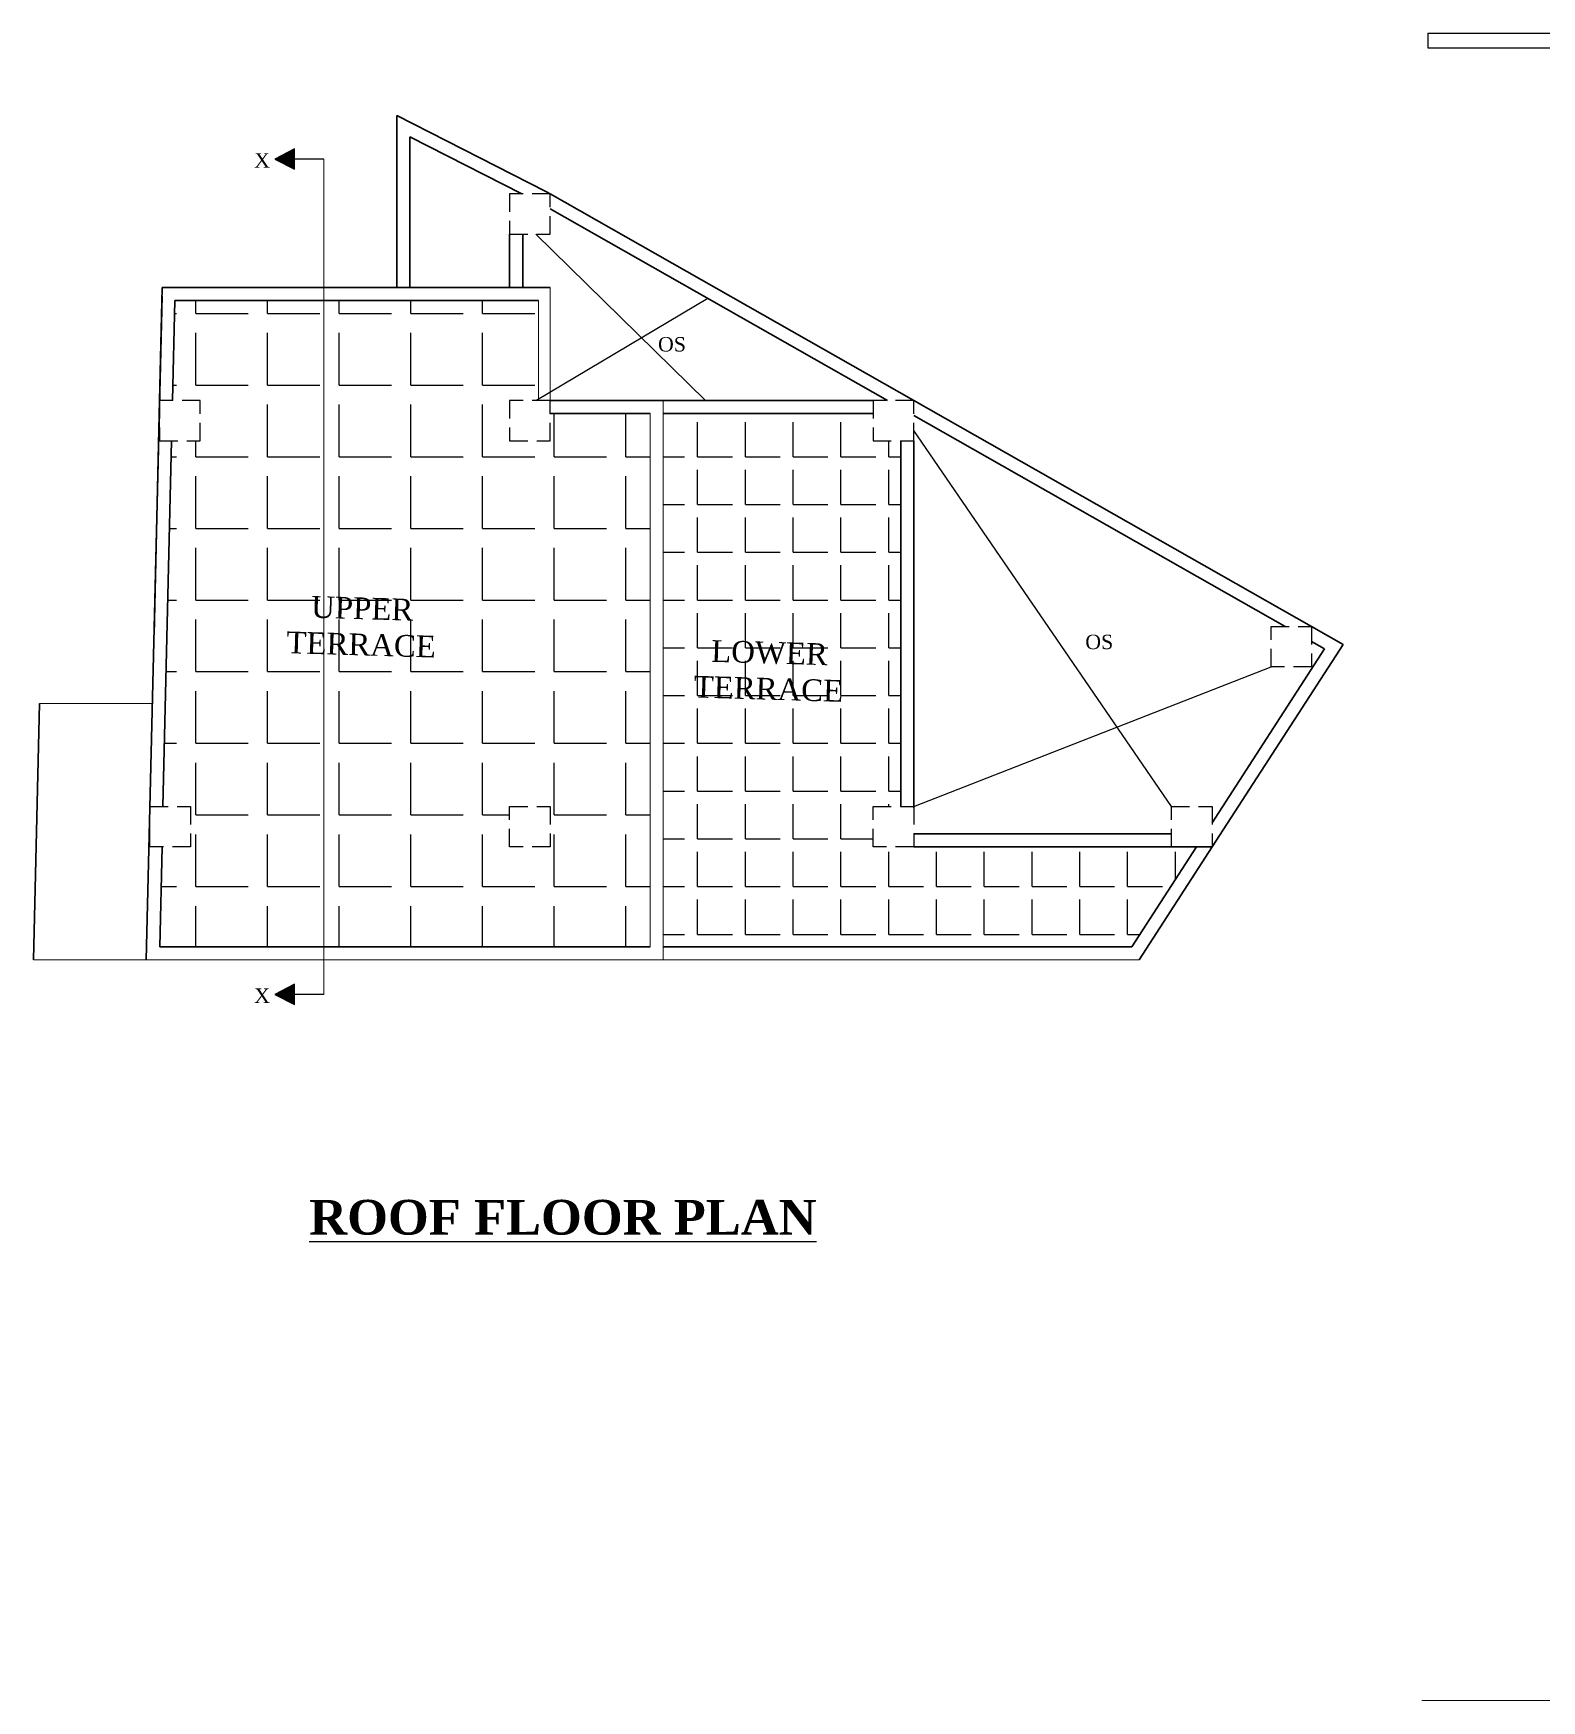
# Model space of a CAD drawing. Header units: inches. Extents: x 149946 to 166271, y -29520 to -26192.
# Drawn here: x 163915 to 164436, y -27394 to -26818 of the extents above; entities that cross this region are included whole.
import ezdxf

# ---------------------------------------------------------------- set-up
doc = ezdxf.new("R2010")
doc.units = ezdxf.units.IN
doc.header["$LTSCALE"] = 5
doc.header["$MEASUREMENT"] = 0
doc.linetypes.add('HIDDEN', pattern=[0.375, 0.25, -0.125])
doc.layers.add('A-WALL', color=7, linetype='Continuous', lineweight=9)
doc.layers.add('TEXT', color=6, linetype='Continuous')
doc.layers.add('WALL', color=7, linetype='Continuous')
doc.styles.add('ordinary', font='times.ttf')

msp = doc.modelspace()

# ---------------------------------------------------------------- hatches: boundary and pattern name
at = {"ltscale": 5}
for points in [[(164004.89, -26865.16), (164004.89, -26858.15), (163998, -26861.73)], [(164004.89, -27153.73), (164004.89, -27146.72), (163998, -27150.3)]]:
    msp.add_hatch(color=256, dxfattribs=at).paths.add_polyline_path(points)
at = {"layer": 'WALL', "linetype": 'ByBlock', "ltscale": 5, "true_color": 0xf8991e}
h = msp.add_hatch(dxfattribs=at)
h.set_pattern_fill('ANGLE', color=30, scale=90)
h.set_pattern_definition([(0, (24950.038, 161.506), (0, 24.75), [18, -6.75]), (90, (24950.038, 161.506), (-24.75, 2e-15), [18, -6.75])])
h.paths.add_polyline_path([(164127.64, -26949.52), (164093.14, -26949.52), (164093.14, -26959.02), (164079.14, -26959.02), (164079.14, -26945.02), (164088.14, -26945.02), (164089.14, -26944.43), (164089.14, -26910.52), (163963.57, -26910.52), (163962.75, -26945.02), (163972.25, -26945.02), (163972.25, -26959.02), (163962.42, -26959.02), (163959.43, -27085.3), (163968.93, -27085.3), (163968.93, -27099.3), (163959.1, -27099.3), (163958.28, -27133.8), (164127.64, -27133.8)])
h.paths.add_polyline_path([(164079.14, -27085.3), (164093.14, -27085.3), (164093.14, -27099.3), (164079.14, -27099.3)], flags=16)
h.paths.add_polyline_path([(164000.5, -27036.5), (164054.67, -27038.12), (164055.52, -27009.62), (164001.35, -27008)], flags=24)
h = msp.add_hatch(dxfattribs=at)
h.set_pattern_fill('ANGLE', color=30, scale=60)
h.set_pattern_definition([(0, (24950.038, 161.506), (0, 16.5), [12, -4.5]), (90, (24950.038, 161.506), (-16.5, 1e-15), [12, -4.5])])
h.paths.add_polyline_path([(164214.2, -26959.02), (164204.7, -26959.02), (164204.7, -26949.52), (164132.14, -26949.52), (164132.14, -27133.8), (164294.06, -27133.8), (164316.36, -27099.3), (164218.7, -27099.3), (164204.7, -27099.3), (164204.7, -27085.3), (164214.2, -27085.3)])
h.paths.add_polyline_path([(164141.14, -27051.81), (164195.32, -27053.43), (164196.17, -27024.92), (164141.99, -27023.31)], flags=24)

# ---------------------------------------------------------------- linework, layer by layer
at = {"ltscale": 5}
for p, q in [((164004.89, -26858.15, -72.71), (163998, -26861.73, -72.71)), ((164004.89, -26865.16, -72.71), (164004.89, -26858.15, -72.71)), ((163998, -26861.73, -72.71), (164004.89, -26865.16, -72.71)), ((164014.98, -26861.73, -72.71), (164004.89, -26861.73, -72.71)), ((164004.89, -27146.72, -72.71), (163998, -27150.3, -72.71)), ((164004.89, -27153.73, -72.71), (164004.89, -27146.72, -72.71)), ((163998, -27150.3, -72.71), (164004.89, -27153.73, -72.71)), ((164014.98, -27150.3, -72.71), (164004.89, -27150.3, -72.71))]:
    msp.add_line(p, q, dxfattribs=at)
at = {"layer": 'A-WALL', "lineweight": 30}
for p, q in [((164040.14, -26846.6, -72.71), (164040.14, -26906.02, -72.71)), ((164040.14, -26846.6, -72.71), (164091.66, -26872.8, -72.71)), ((164044.64, -26853.93, -72.71), (164044.64, -26906.02, -72.71)), ((164044.64, -26853.93, -72.71), (164083.38, -26873.64, -72.71)), ((164091.66, -26872.8, -72.71), (164093.14, -26873.64, -72.71)), ((164093.14, -26873.64, -72.71), (164218.7, -26945.02, -72.71)), ((164093.14, -26878.81, -72.71), (164209.6, -26945.02, -72.71)), ((164079.14, -26887.64, -72.71), (164079.14, -26906.02, -72.71)), ((164083.64, -26887.64, -72.71), (164083.64, -26906.02, -72.71)), ((163953.67, -27138.3, -72.71), (163959.11, -26908.97, -72.71)), ((163958.25, -26945.02, -72.71), (163959.18, -26906.02, -72.71)), ((163959.18, -26906.02, -72.71), (164093.14, -26906.02, -72.71)), ((163962.75, -26945.02, -72.71), (163963.57, -26910.52, -72.71)), ((163963.57, -26910.52, -72.71), (164089.14, -26910.52, -72.71)), ((163958.25, -26945.02, -72.71), (163956.33, -27025.93, -72.71)), ((164093.14, -26945.02, -72.71), (164204.7, -26945.02, -72.71)), ((164218.7, -26945.02, -72.71), (164366.95, -27029.3, -72.71)), ((164127.64, -26949.52, -72.71), (164093.14, -26949.52, -72.71)), ((164204.7, -26949.52, -72.71), (164132.14, -26949.52, -72.71)), ((164218.7, -26950.2, -72.71), (164346.99, -27023.12, -72.71)), ((163962.42, -26959.02, -72.71), (163959.43, -27085.3, -72.71)), ((164214.2, -26959.02, -72.71), (164214.2, -27085.3, -72.71)), ((164218.7, -26959.02, -72.71), (164218.7, -27085.8, -72.71)), ((164366.95, -27029.3, -72.71), (164321.71, -27099.3, -72.71)), ((164360.59, -27030.85, -72.71), (164321.71, -27091.01, -72.71)), ((164356.09, -27028.3, -72.71), (164360.59, -27030.85, -72.71)), ((163914.66, -27138.3, -72.71), (163916.76, -27049.77, -72.71)), ((164307.71, -27094.8, -72.71), (164218.7, -27094.8, -72.71)), ((163959.1, -27099.3, -72.71), (163958.28, -27133.8, -72.71)), ((164321.71, -27099.3, -72.71), (164218.7, -27099.3, -72.71)), ((164316.36, -27099.3, -72.71), (164294.06, -27133.8, -72.71)), ((164321.71, -27099.3, -72.71), (164296.51, -27138.3, -72.71)), ((164127.64, -27133.8, -72.71), (163958.28, -27133.8, -72.71)), ((164294.06, -27133.8, -72.71), (164132.14, -27133.8, -72.71))]:
    msp.add_line(p, q, dxfattribs=at)
at = {"layer": 'A-WALL', "ltscale": 5}
for p, q in [((164014.98, -26861.73, -72.71), (164014.98, -27150.3, -72.71)), ((164089.14, -26945.02, -72.71), (164089.14, -26910.52, -72.71)), ((164093.14, -26945.02, -72.71), (164093.14, -26906.02, -72.71)), ((164132.14, -27138.3, -72.71), (164132.14, -26945.02, -72.71)), ((164127.64, -27133.8, -72.71), (164127.64, -26949.52, -72.71)), ((163916.76, -27049.77, -72.71), (163955.77, -27049.77, -72.71)), ((164296.51, -27138.3, -72.71), (163914.66, -27138.3, -72.71)), ((163914.66, -27138.3, -72.71), (164132.14, -27138.3, -72.71)), ((164394.14, -27394.21, -72.71), (164890.5, -27394.21, -72.71))]:
    msp.add_line(p, q, dxfattribs=at)
at = {"layer": 'WALL', "color": 2, "linetype": 'ByBlock', "ltscale": 5}
for p, q in [((164396.21, -26818.21, -72.71), (164613.69, -26818.21, -72.71)), ((164396.21, -26818.21, -72.71), (164396.21, -26823.21, -72.71)), ((164396.21, -26823.21, -72.71), (164613.69, -26823.21, -72.71))]:
    msp.add_line(p, q, dxfattribs=at)
at = {"layer": 'WALL', "color": 30, "linetype": 'ByBlock', "ltscale": 5, "true_color": 0xf8991e}
for p, q in [((164088.14, -26887.64, -72.71), (164146.82, -26945.02, -72.71)), ((164088.14, -26945.02, -72.71), (164147.54, -26909.74, -72.71)), ((164307.71, -27085.3, -72.71), (164218.7, -26955.37, -72.71)), ((164218.7, -27085.3, -72.71), (164342.09, -27037.12, -72.71))]:
    msp.add_line(p, q, dxfattribs=at)
at = {"layer": 'WALL', "color": 2, "linetype": 'HIDDEN', "ltscale": 5, "elevation": -72.71}
for points in [[(164079.14, -26887.64), (164093.14, -26887.64), (164093.14, -26873.64), (164079.14, -26873.64)], [(163958.25, -26959.02), (163972.25, -26959.02), (163972.25, -26945.02), (163958.25, -26945.02)], [(164079.14, -26959.02), (164093.14, -26959.02), (164093.14, -26945.02), (164079.14, -26945.02)], [(164204.7, -26959.02), (164218.7, -26959.02), (164218.7, -26945.02), (164204.7, -26945.02)], [(164342.09, -27023.12), (164356.09, -27023.12), (164356.09, -27037.12), (164342.09, -27037.12)], [(163954.93, -27085.3), (163968.93, -27085.3), (163968.93, -27099.3), (163954.93, -27099.3)], [(164079.14, -27085.3), (164093.14, -27085.3), (164093.14, -27099.3), (164079.14, -27099.3)], [(164204.7, -27085.3), (164218.7, -27085.3), (164218.7, -27099.3), (164204.7, -27099.3)], [(164307.71, -27085.3), (164321.71, -27085.3), (164321.71, -27099.3), (164307.71, -27099.3)]]:
    msp.add_lwpolyline(points, close=True, dxfattribs=at)

# ---------------------------------------------------------------- texts
at = {"layer": 'TEXT', "style": 'ordinary'}
for s, p in [('X', (163990.93, -26864.61, -72.71)), ('OS', (164130.37, -26928.13, -72.71)), ('OS', (164277.93, -27030.96, -72.71)), ('X', (163990.93, -27153.18, -72.71))]:
    msp.add_text(s, height=5, dxfattribs=at).set_placement(p)
at = {"layer": 'TEXT', "char_height": 7.5, "attachment_point": 8, "rotation": 358.2896, "style": 'ordinary'}
for s, insert in [('UPPER\\PTERRACE', (164027.75, -27033.21, -72.71)), ('LOWER\\PTERRACE', (164168.4, -27048.52, -72.71))]:
    msp.add_mtext_dynamic_manual_height_columns(s, width=101.5687, gutter_width=1720.72, heights=[0], dxfattribs=dict(at, insert=insert))
at = {"layer": 'TEXT', "insert": (164097.53, -27233.38, -72.71), "char_height": 12, "width": 219.8151, "attachment_point": 8, "style": 'ordinary'}
msp.add_mtext('{\\fTimes New Roman|b1|i0|c0|p18;\\LROOF FLOOR PLAN}', dxfattribs=at)

doc.saveas('drawing.dxf')
